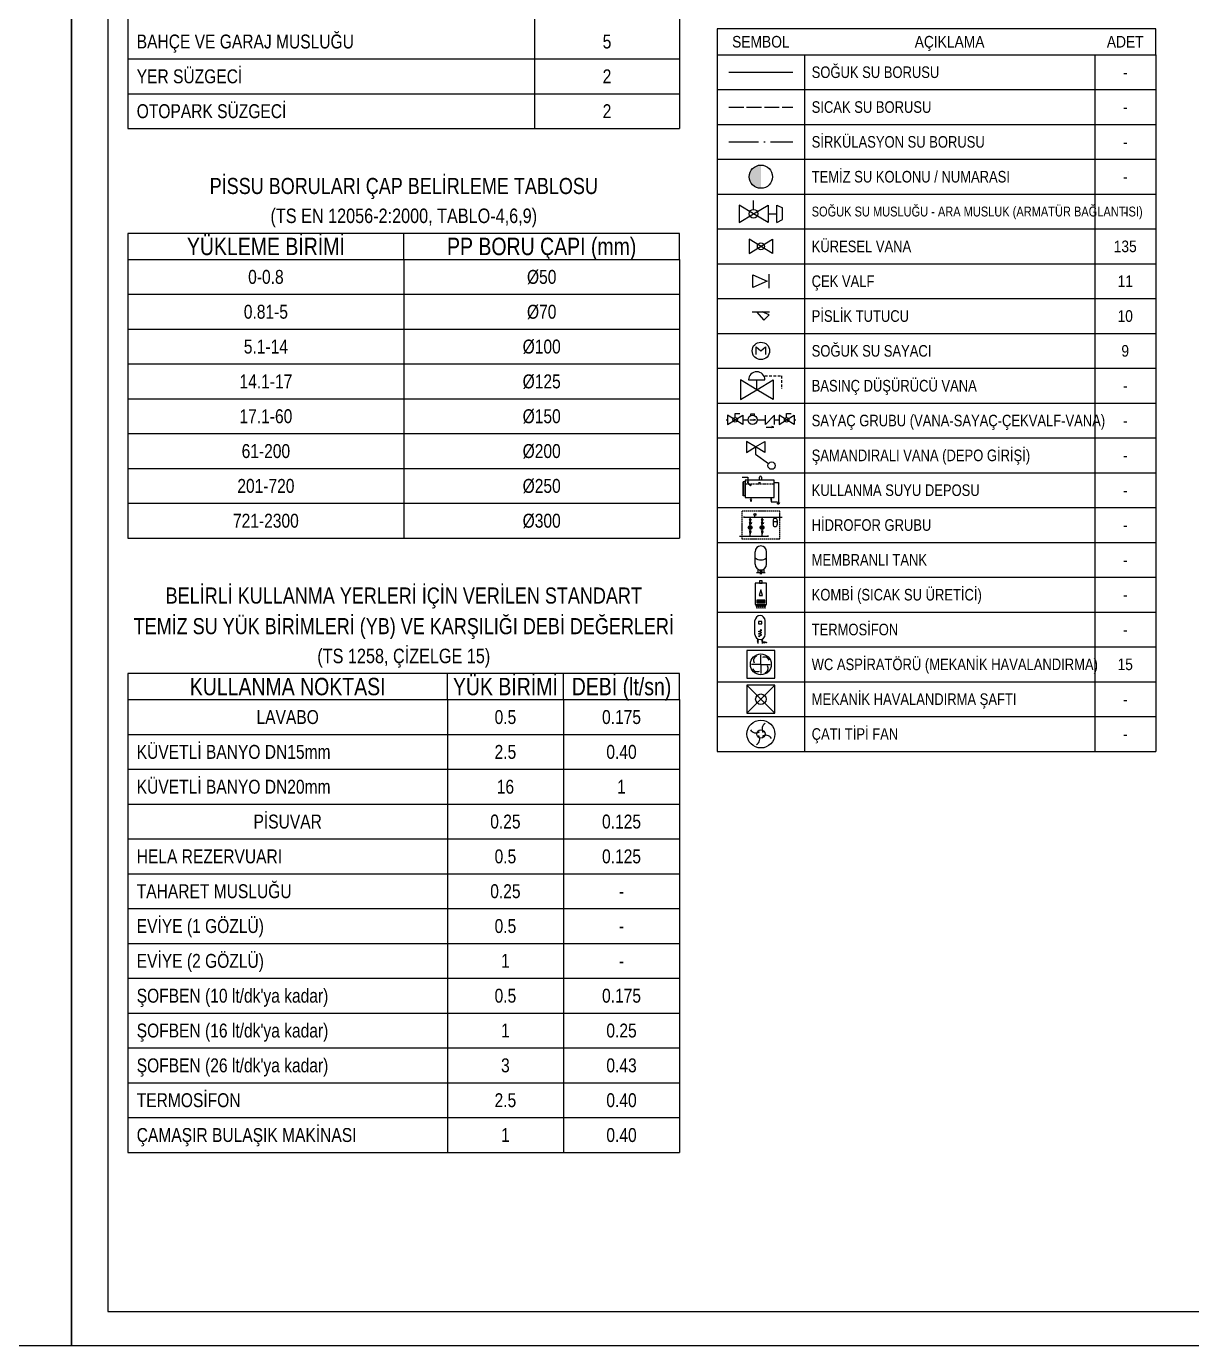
# Model space of a CAD drawing. Header units: centimetres. Extents: x 247352 to 270197, y -444050 to -441150.
# Drawn here: x 268101 to 268904, y -444050 to -443141 of the extents above; entities that cross this region are included whole.
import ezdxf
from ezdxf.enums import TextEntityAlignment as Align

# ---------------------------------------------------------------- set-up
doc = ezdxf.new("R2010")
doc.units = ezdxf.units.CM
doc.linetypes.add('DASHDOT', pattern=[3.556, 2.54, -0.508, 0, -0.508])
doc.linetypes.add('DASHED', pattern=[1.524, 1.27, -0.254])
for name, color, linetype in [('ROTAS-DETAY', 7, 'Continuous'), ('ROTAS-LEJANT-SEMBOL', 7, 'Continuous'), ('ROTAS-PAFTA', 144, 'Continuous'), ('ROTAS-SIHHI-SICAK-SU', 1, 'DASHED'), ('ROTAS-SIHHI-SIRKULASYON', 31, 'DASHDOT'), ('ROTAS-SIHHI-SOGUK-SU', 5, 'Continuous'), ('ROTAS-TABLO', 7, 'Continuous'), ('ROTAS-TABLO-YAZI', 7, 'Continuous')]:
    doc.layers.add(name, color=color, linetype=linetype)
doc.styles.add('ROTAS', font='arial.ttf')

# ---------------------------------------------------------------- blocks, each defined once
blk = doc.blocks.new('ROTAS-SB-KOLON-TEMIZ')
h = blk.add_hatch(color=256)
h.dxf.hatch_style = 1
h.paths.add_polyline_path([(0, 0), (0, 4), (-1.04, 3.86), (-2, 3.46), (-2.83, 2.83), (-3.46, 2), (-3.86, 1.04), (-4, 0), (-3.86, -1.04), (-3.46, -2), (-2.83, -2.83), (-2, -3.46), (-1.04, -3.86), (0, -4)])
blk.add_circle((0, 0), 4)
at = {"style": 'ROTAS'}
for tag, p, height in [('NO', (6, 1), 10), ('CAP', (6, -11), 8)]:
    blk.add_attdef(tag, p, '', height=height, dxfattribs=at)
blk = doc.blocks.new('ROTAS-SB-ARMATUR-SU')
for p, q in [((-5, 1.5), (-5, 4.5)), ((0, 0), (3, 0)), ((3, -3), (3, 3)), ((3, 3), (5, 2)), ((5, -2), (5, 2)), ((3, -3), (5, -2))]:
    blk.add_line(p, q)
for points in [[(-10, 3), (-10, -3), (-5, 0)], [(0, 3), (0, -3), (-5, 0)]]:
    blk.add_lwpolyline(points, close=True)
blk.add_circle((-5, 0), 1.5)
at = {"style": 'ROTAS'}
for tag, p, height in [('NO', (7, 1.75), 10), ('CAP', (7, -10.25), 8)]:
    blk.add_attdef(tag, p, '', height=height, dxfattribs=at)
blk = doc.blocks.new('ROTAS-S2-KURESEL-VANA')
blk.add_lwpolyline([(-4, -2.5), (4, 2.5), (4, -2.5), (-4, 2.5)], close=True)
blk.add_circle((0, 0), 1.2)
blk = doc.blocks.new('ROTAS-S2-CEKVALF')
blk.add_line((2.6, -2.4), (2.6, 2.4))
blk.add_lwpolyline([(-3, -2.2), (-3, 2.2), (2, 0)], close=True)
blk = doc.blocks.new('ROTAS-S2-PISLIK-TUTUCU')
for points in [[(-3, 0), (3, 0)], [(-1.5, 0), (1, -2.8), (2.8, -1), (0.5, 0)]]:
    blk.add_lwpolyline(points)
blk = doc.blocks.new('ROTAS-S2-SU-OLCER')
blk.add_lwpolyline([(-1.6, -1.2), (-1.6, 1.4), (0, 0), (1.6, 1.4), (1.6, -1.2)])
blk.add_circle((0, 0), 3)
blk = doc.blocks.new('ROTAS-SB-BASINC-DUSURUCU')
for p, q in [((5, 8.5), (6.6, 8.5)), ((7.6, 8.5), (9.2, 8.5)), ((10.2, 8.5), (11.8, 8.5)), ((12.8, 8.5), (14.4, 8.5)), ((15, 8.5), (15, 6.9)), ((-5, 6), (5, 6)), ((0, 0), (0, 6)), ((15, 5.9), (15, 4.3)), ((15, 3.3), (15, 1.7)), ((15, 0.7), (15, 0.5))]:
    blk.add_line(p, q)
for points in [[(-10, 6), (-10, -6), (0, 0)], [(10, 6), (10, -6), (0, 0)]]:
    blk.add_lwpolyline(points, close=True)
blk.add_arc((0, 6), 5, 0, 180)
at = {"style": 'ROTAS'}
for tag, p, height in [('NO', (17, 3.5), 10), ('CAP', (17, -8.5), 8)]:
    blk.add_attdef(tag, p, '', height=height, dxfattribs=at)
blk = doc.blocks.new('ROTAS-KS-SAYAC-GRUBU')
h = blk.add_hatch(color=256)
h.dxf.hatch_style = 1
h.paths.add_polyline_path([(39, 0), (36.6, 0.6), (36.6, -0.6)])
h = blk.add_hatch(color=256)
h.dxf.hatch_style = 1
h.paths.add_polyline_path([(63, -9.6), (60.6, -9), (60.6, -10.2)])
for p, q in [((0, 0), (2, 0)), ((12, 3), (12, 8.4)), ((12, 8.4), (18, 8.4)), ((22, 0), (29, 0)), ((31.4, 0), (39, 0)), ((32.6, 6), (32.6, 8)), ((32.6, 8), (37.4, 8)), ((37.4, 6), (37.4, 8)), ((41, 0), (52, 0)), ((52, -6), (52, 6)), ((52, -6), (64, 6)), ((64, -6), (64, 6)), ((64, 0), (70, 0)), ((80, 3), (80, 8.4)), ((80, 8.4), (86, 8.4)), ((90, 0), (92, 0)), ((53, -9.6), (63, -9.6))]:
    blk.add_line(p, q)
for points in [[(2, 6), (2, -6), (12, 0)], [(22, 6), (22, -6), (12, 0)], [(39, 0), (36.6, 0.6), (36.6, -0.6)], [(70, 6), (70, -6), (80, 0)], [(90, 6), (90, -6), (80, 0)], [(63, -9.6), (60.6, -9), (60.6, -10.2)]]:
    blk.add_lwpolyline(points, close=True)
for centre, radius in [((12, 0), 3), ((35, 0), 6), ((80, 0), 3)]:
    blk.add_circle(centre, radius)
at = {"style": 'ROTAS'}
for tag, p, height in [('NO', (94, 0.1), 10), ('CAP', (94, -11.9), 8)]:
    blk.add_attdef(tag, p, '', height=height, dxfattribs=at)
blk = doc.blocks.new('ROTAS-DH-SAMANDIRALI-VANA')
for p, q in [((0, 0), (0, -8)), ((0, -8), (14, -18))]:
    blk.add_line(p, q)
for points in [[(-10, 6), (-10, -6), (0, 0)], [(10, 6), (10, -6), (0, 0)]]:
    blk.add_lwpolyline(points, close=True)
blk.add_circle((17.5, -20.5), 4)
at = {"style": 'ROTAS'}
for tag, p, height in [('NO', (23.5, -8.25), 10), ('CAP', (23.5, -20.25), 8)]:
    blk.add_attdef(tag, p, '', height=height, dxfattribs=at)
blk = doc.blocks.new('ROTAS-KS-SU-DEPOSU')
h = blk.add_hatch(color=256)
h.dxf.hatch_style = 1
h.paths.add_polyline_path([(-15, 18), (-9, 18), (-9, 95), (-15, 95)])
for p, q in [((-12, 102), (-12, 108)), ((5, 95), (13, 95)), ((17, 95), (25, 95)), ((20, 120), (20, 110)), ((20, 98), (34, 88)), ((29, 95), (37, 95)), ((41, 95), (49, 95)), ((53, 95), (61, 95)), ((65, 95), (73, 95)), ((77, 95), (85, 95)), ((89, 95), (97, 95)), ((100, 120), (100, 140)), ((101, 95), (109, 95)), ((111, 132), (117, 132)), ((113, 95), (121, 95)), ((114, 140), (114, 132)), ((125, 95), (133, 95)), ((137, 95), (145, 95)), ((149, 95), (157, 95)), ((161, 95), (169, 95)), ((173, 95), (181, 95)), ((185, 95), (193, 95)), ((-12, 12), (-12, 18)), ((40, 0), (40, -12)), ((180, 0), (180, -8)), ((40, -25), (40, -30)), ((41.8, -19), (45, -19)), ((45, -19), (45, -15.4))]:
    blk.add_line(p, q)
for points in [[(-20, 140), (20, 140), (20, 120)], [(0, 108), (-12, 108)], [(200, 105), (230, 105), (230, -36)], [(0, 12), (-12, 12)], [(180, -20), (180, -30), (224, -30)]]:
    blk.add_lwpolyline(points)
for points in [[(-15, 18), (-9, 18), (-9, 102), (-15, 102)], [(0, 0), (200, 0), (200, 120), (0, 120)], [(16.5, 110), (23.5, 110), (20, 104)], [(16.5, 98), (23.5, 98), (20, 104)], [(100, 95), (95, 103), (105, 103)], [(36.4, -13), (43.6, -13), (40, -19)], [(36.4, -25), (43.6, -25), (40, -19)], [(176.5, -8), (183.5, -8), (180, -14)], [(176.5, -20), (183.5, -20), (180, -14)], [(222, -36), (238, -36), (232, -45), (228, -45)]]:
    blk.add_lwpolyline(points, close=True)
for centre, radius in [((37.5, 85.5), 4), ((40, -19), 1.8)]:
    blk.add_circle(centre, radius)
blk.add_arc((107, 140), 7, 0, 180)
at = {"style": 'ROTAS'}
for tag, p, height in [('CAP', (240, 40), 8), ('NO', (240, 52), 10)]:
    blk.add_attdef(tag, p, '', height=height, dxfattribs=at)
blk = doc.blocks.new('ROTAS-DH-HIDROFOR')
h = blk.add_hatch(color=256)
h.dxf.hatch_style = 1
h.paths.add_polyline_path([(-19.2, 57), (-19.6, 55.6), (-18.9, 55.6)])
h = blk.add_hatch(color=256)
h.dxf.hatch_style = 1
h.paths.add_polyline_path([(30.8, 57), (30.4, 55.6), (31.1, 55.6)])
h = blk.add_hatch(color=256)
h.dxf.hatch_style = 1
h.paths.add_polyline_path([(-25, 44), (-31.9, 32), (-18.1, 32)])
h = blk.add_hatch(color=256)
h.dxf.hatch_style = 1
h.paths.add_polyline_path([(25, 44), (18.1, 32), (31.9, 32)])
for p, q in [((-60, 105), (-60, 99)), ((-60, 96.5), (-60, 90.5)), ((-60, 88), (-60, 82)), ((-60, 79.5), (-60, 73.5)), ((-60, 71), (-60, 65)), ((-60, 62.5), (-60, 56.5)), ((-53, 105), (-59, 105)), ((-44.5, 105), (-50.5, 105)), ((-50, 77), (-50, 83)), ((-50, 80), (110, 80)), ((-36, 105), (-42, 105)), ((-27.5, 105), (-33.5, 105)), ((-21.4, 50.4), (-28.6, 57.6)), ((-21.4, 57.6), (-28.6, 57.6)), ((-19, 105), (-25, 105)), ((-25, 73), (-25, 80)), ((-25, 58), (-25, 63)), ((-23.5, 68), (-20.8, 68)), ((-20.8, 68), (-20.8, 71)), ((-19.2, 51), (-19.2, 57)), ((-10.5, 105), (-16.5, 105)), ((-8.1, 92.3), (-8.9, 92.8)), ((-2, 105), (-8, 105)), ((-6.8, 93.6), (-7.2, 94.4)), ((-5, 94.1), (-5, 95)), ((-5, 90.5), (-2.8, 93.1)), ((-5, 80), (-5, 86)), ((-3.2, 93.6), (-2.7, 94.4)), ((-1.9, 92.3), (-1.1, 92.8)), ((6.5, 105), (0.5, 105)), ((15, 105), (9, 105)), ((23.5, 105), (17.5, 105)), ((28.6, 50.4), (21.4, 57.6)), ((28.6, 57.6), (21.4, 57.6)), ((25, 73), (25, 80)), ((25, 58), (25, 63)), ((32, 105), (26, 105)), ((26.5, 68), (29.2, 68)), ((29.2, 68), (29.2, 71)), ((30.8, 51), (30.8, 57)), ((40.5, 105), (34.5, 105)), ((49, 105), (43, 105)), ((57.5, 105), (51.5, 105)), ((66, 105), (60, 105)), ((74.5, 105), (68.5, 105)), ((71, 65), (71, 49)), ((83, 105), (77, 105)), ((80, 80), (80, 72)), ((80, 80), (80, 74)), ((91.5, 105), (85.5, 105)), ((89, 65), (89, 49)), ((100, 105), (94, 105)), ((100, 98.5), (100, 104.5)), ((100, 90), (100, 96)), ((100, 81.5), (100, 87.5)), ((100, 73), (100, 79)), ((100, 64.5), (100, 70.5)), ((100, 56), (100, 62)), ((-70, 0), (50, 0)), ((-60, 54), (-60, 48)), ((-60, 45.5), (-60, 39.5)), ((-60, 37), (-60, 31)), ((-60, 28.5), (-60, 22.5)), ((-60, 20), (-60, 14)), ((-60, 11.5), (-60, 5.5)), ((-60, 3), (-60, -3)), ((-21.4, 50.4), (-28.6, 50.4)), ((-25, 44), (-25, 50)), ((-25, 22), (-25, 28)), ((-25, 0), (-25, 12)), ((-23.5, 17), (-20.8, 17)), ((-20.8, 17), (-20.8, 20)), ((28.6, 50.4), (21.4, 50.4)), ((25, 44), (25, 50)), ((25, 22), (25, 28)), ((25, 0), (25, 12)), ((26.5, 17), (29.2, 17)), ((29.2, 17), (29.2, 20)), ((50, -3), (50, 3)), ((100, 47.5), (100, 53.5)), ((100, 39), (100, 45)), ((100, 30.5), (100, 36.5)), ((100, 22), (100, 28)), ((100, 13.5), (100, 19.5)), ((100, 5), (100, 11)), ((100, -3.5), (100, 2.5)), ((-60, -5.5), (-60, -11.5)), ((-60, -12), (-54, -12)), ((-51.5, -12), (-45.5, -12)), ((-43, -12), (-37, -12)), ((-34.5, -12), (-28.5, -12)), ((-26, -12), (-20, -12)), ((-17.5, -12), (-11.5, -12)), ((-9, -12), (-3, -12)), ((-0.5, -12), (5.5, -12)), ((8, -12), (14, -12)), ((16.5, -12), (22.5, -12)), ((25, -12), (31, -12)), ((33.5, -12), (39.5, -12)), ((42, -12), (48, -12)), ((50.5, -12), (56.5, -12)), ((59, -12), (65, -12)), ((67.5, -12), (73.5, -12)), ((76, -12), (82, -12)), ((84.5, -12), (90.5, -12)), ((93, -12), (99, -12)), ((100, -12), (100, -6))]:
    blk.add_line(p, q)
for points in [[(-28, 73), (-22, 73), (-25, 68)], [(-28, 63), (-22, 63), (-25, 68)], [(-19.2, 57), (-19.6, 55.6), (-18.9, 55.6)], [(22, 73), (28, 73), (25, 68)], [(22, 63), (28, 63), (25, 68)], [(30.8, 57), (30.4, 55.6), (31.1, 55.6)], [(-25, 44), (-31.9, 32), (-18.1, 32)], [(-28, 22), (-22, 22), (-25, 17)], [(-28, 12), (-22, 12), (-25, 17)], [(25, 44), (18.1, 32), (31.9, 32)], [(22, 22), (28, 22), (25, 17)], [(22, 12), (28, 12), (25, 17)]]:
    blk.add_lwpolyline(points, close=True)
for centre, radius in [((-25, 68), 1.5), ((-5, 90.5), 4.5), ((25, 68), 1.5), ((-25, 36), 8), ((-25, 17), 1.5), ((25, 36), 8), ((25, 17), 1.5)]:
    blk.add_circle(centre, radius)
for centre, radius, start, end in [((80, 65), 9, 360, 540), ((80, 45), 15, 413.1301, 486.8699), ((80, 49), 9, 180, 360)]:
    blk.add_arc(centre, radius, start, end)
at = {"style": 'ROTAS'}
for tag, p, height in [('NO', (112, 47.5), 10), ('CAP', (112, 35.5), 8)]:
    blk.add_attdef(tag, p, '', height=height, dxfattribs=at)
blk = doc.blocks.new('ROTAS-DH-MEMBRANLI-TANK')
for p, q in [((-12, 20), (-12, 46)), ((12, 20), (12, 46)), ((-9, 3), (9, 3)), ((-6, 8), (-6, 3)), ((0, 0), (0, 8)), ((1.05, 4), (2.94, 4)), ((2.94, 4), (2.94, 6.1)), ((6, 8), (6, 3))]:
    blk.add_line(p, q)
for points in [[(-2.1, 7.5), (2.1, 7.5), (0, 4)], [(-2.1, 0.5), (2.1, 0.5), (0, 4)]]:
    blk.add_lwpolyline(points, close=True)
blk.add_circle((0, 4), 1.05)
for centre, radius, start, end in [((0, 46), 12, 0, 180), ((0, 49), 20, 233.1301, 306.8699), ((0, 20), 12, 180, 360)]:
    blk.add_arc(centre, radius, start, end)
at = {"style": 'ROTAS'}
for tag, p, height in [('NO', (14, 30), 10), ('CAP', (14, 18), 8)]:
    blk.add_attdef(tag, p, '', height=height, dxfattribs=at)
blk = doc.blocks.new('ROTAS-KS-KOMBI')
for p, q in [((-14, 140), (-14, 138)), ((-7, 140), (-7, 138)), ((0, 140), (0, 138)), ((7, 140), (7, 138)), ((14, 140), (14, 138)), ((-14, 132), (-14, 126)), ((-7, 132), (-7, 126)), ((0, 132), (0, 126)), ((7, 132), (7, 126)), ((14, 132), (14, 126))]:
    blk.add_line(p, q)
for points in [[(-20, 140), (20, 140), (20, 215), (-20, 215)], [(-6, 172), (6, 172), (0, 192)], [(-5, 215), (5, 215), (5, 224), (-5, 224)], [(-14, 146), (14, 146), (14, 156), (-14, 156)], [(6, 148.5), (12, 148.5), (12, 153.5), (6, 153.5)], [(-16, 138), (-12, 138), (-14, 135)], [(-16, 132), (-12, 132), (-14, 135)], [(-9, 138), (-5, 138), (-7, 135)], [(-9, 132), (-5, 132), (-7, 135)], [(-2, 138), (2, 138), (0, 135)], [(-2, 132), (2, 132), (0, 135)], [(5, 138), (9, 138), (7, 135)], [(5, 132), (9, 132), (7, 135)], [(12, 138), (16, 138), (14, 135)], [(12, 132), (16, 132), (14, 135)]]:
    blk.add_lwpolyline(points, close=True)
for centre in [(-9, 151), (-3, 151), (3, 151)]:
    blk.add_circle(centre, 2)
at = {"style": 'ROTAS'}
for tag, p, height in [('NO', (22, 176), 10), ('CAP', (22, 164), 8)]:
    blk.add_attdef(tag, p, '', height=height, dxfattribs=at)
blk = doc.blocks.new('ROTAS-KS-TERMOSIFON')
for p, q in [((-18, 158), (-18, 207)), ((18, 158), (18, 207)), ((-8, 141.9), (-8, 138)), ((8, 141.9), (8, 138)), ((-8, 132), (-8, 126)), ((8, 132), (8, 126)), ((8, 130), (14, 130))]:
    blk.add_line(p, q)
for points in [[(-6, 196), (6, 196), (6, 204), (-6, 204)], [(-10, 138), (-6, 138), (-8, 135)], [(-10, 132), (-6, 132), (-8, 135)], [(6, 138), (10, 138), (8, 135)], [(6, 132), (10, 132), (8, 135)], [(14, 127), (14, 133), (18, 130)]]:
    blk.add_lwpolyline(points, close=True)
for points in [[(0, 150), (-6, 152.1), (6, 156.2), (-6, 160.4), (6, 164.6), (-6, 168.8), (6, 172.9), (0, 175)], [(18, 130), (18.8, 131.5), (20.2, 128.5), (21.8, 131.5), (23.2, 128.5), (24, 130)]]:
    blk.add_lwpolyline(points)
for centre, start, end in [((0, 207), 0, 180), ((0, 158), 180, 360)]:
    blk.add_arc(centre, 18, start, end)
at = {"style": 'ROTAS'}
for tag, p, height in [('CAP', (26, 164.5), 8), ('NO', (26, 176.5), 10)]:
    blk.add_attdef(tag, p, '', height=height, dxfattribs=at)
blk = doc.blocks.new('ROTAS-S2-ASPIRATOR')
for q in [(-8, 0), (0, 8), (8, 0), (0, -8)]:
    blk.add_line((0, 0), q)
blk.add_lwpolyline([(-12, -12), (12, -12), (12, 12), (-12, 12)], close=True)
blk.add_circle((0, 0), 9)
for centre, start, end in [((-2.3, 3.3), 110, 210), ((3.3, 2.3), 20, 120), ((-3.3, -2.3), 200, 300), ((2.3, -3.3), 290, 390)]:
    blk.add_arc(centre, 4, start, end)
blk = doc.blocks.new('ROTAS-HV-SAFT')
for p, q in [((-20, -20), (20, 20)), ((-20, 20), (20, -20))]:
    blk.add_line(p, q)
blk.add_lwpolyline([(-20, -20), (20, -20), (20, 20), (-20, 20)], close=True)
blk.add_circle((0, 0), 7.5)
at = {"style": 'ROTAS'}
for tag, p, height in [('NO', (22, 1), 10), ('CAP', (22, -11), 8)]:
    blk.add_attdef(tag, p, '', height=height, dxfattribs=at)
blk = doc.blocks.new('ROTAS-HV-CATI-FANI')
for radius in [20, 6]:
    blk.add_circle((0, 0), radius)
for centre, start, end in [((-7.3, 10.7), 210, 305), ((10.7, 7.3), 120, 215), ((-10.7, -7.3), 300, 395), ((7.3, -10.7), 390, 485)]:
    blk.add_arc(centre, 9, start, end)
at = {"style": 'ROTAS'}
for tag, p, height in [('NO', (22, 1), 10), ('CAP', (22, -11), 8)]:
    blk.add_attdef(tag, p, '', height=height, dxfattribs=at)

msp = doc.modelspace()

# ---------------------------------------------------------------- linework, layer by layer
at = {"layer": 'ROTAS-DETAY'}
msp.add_lwpolyline([(268157, -444026.6), (270157, -444026.6), (270157, -442526.6), (268157, -442526.6)], close=True, dxfattribs=at)
at = {"layer": 'ROTAS-PAFTA'}
msp.add_lwpolyline([(260714, -444050), (268132, -444050), (268132, -441150), (260714, -441150), (260714, -444050)], dxfattribs=at)
msp.add_lwpolyline([(268132, -444050), (270197, -444050), (270197, -441150), (268132, -441150)], close=True, dxfattribs=at)
at = {"layer": 'ROTAS-SIHHI-SICAK-SU', "ltscale": 8}
msp.add_line((268585, -443196.6), (268629, -443196.6), dxfattribs=at)
at = {"layer": 'ROTAS-SIHHI-SIRKULASYON', "ltscale": 8}
msp.add_line((268585, -443220.6), (268629, -443220.6), dxfattribs=at)
at = {"layer": 'ROTAS-SIHHI-SOGUK-SU', "ltscale": 8}
msp.add_line((268585, -443172.6), (268629, -443172.6), dxfattribs=at)
at = {"layer": 'ROTAS-TABLO'}
for p, q in [((268171, -442971.45), (268171, -443211.45)), ((268451, -442971.45), (268451, -443211.45)), ((268551, -442971.45), (268551, -443211.45)), ((268577, -443160.6), (268577, -443640.6)), ((268637, -443160.6), (268637, -443640.6)), ((268837, -443160.6), (268837, -443640.6)), ((268879, -443160.6), (268879, -443640.6)), ((268171, -443163.45), (268551, -443163.45)), ((268171, -443187.45), (268551, -443187.45)), ((268577, -443184.6), (268879, -443184.6)), ((268171, -443211.45), (268551, -443211.45)), ((268577, -443208.6), (268879, -443208.6)), ((268577, -443232.6), (268879, -443232.6)), ((268577, -443256.6), (268879, -443256.6)), ((268361, -443301.63), (268361, -443283.63)), ((268577, -443280.6), (268879, -443280.6)), ((268171, -443301.63), (268171, -443493.63)), ((268361, -443301.63), (268361, -443493.63)), ((268551, -443301.63), (268551, -443493.63)), ((268577, -443304.6), (268879, -443304.6)), ((268171, -443325.63), (268551, -443325.63)), ((268577, -443328.6), (268879, -443328.6)), ((268171, -443349.63), (268551, -443349.63)), ((268577, -443352.6), (268879, -443352.6)), ((268171, -443373.63), (268551, -443373.63)), ((268577, -443376.6), (268879, -443376.6)), ((268171, -443397.63), (268551, -443397.63)), ((268577, -443400.6), (268879, -443400.6)), ((268171, -443421.63), (268551, -443421.63)), ((268577, -443424.6), (268879, -443424.6)), ((268171, -443445.63), (268551, -443445.63)), ((268577, -443448.6), (268879, -443448.6)), ((268171, -443469.63), (268551, -443469.63)), ((268577, -443472.6), (268879, -443472.6)), ((268171, -443493.63), (268551, -443493.63)), ((268577, -443496.6), (268879, -443496.6)), ((268577, -443520.6), (268879, -443520.6)), ((268577, -443544.6), (268879, -443544.6)), ((268577, -443568.6), (268879, -443568.6)), ((268391, -443604.9), (268391, -443586.9)), ((268471, -443604.9), (268471, -443586.9)), ((268577, -443592.6), (268879, -443592.6)), ((268171, -443604.9), (268171, -443916.9)), ((268391, -443604.9), (268391, -443916.9)), ((268471, -443604.9), (268471, -443916.9)), ((268551, -443604.9), (268551, -443916.9)), ((268577, -443616.6), (268879, -443616.6)), ((268171, -443628.9), (268551, -443628.9)), ((268577, -443640.6), (268879, -443640.6)), ((268171, -443652.9), (268551, -443652.9)), ((268171, -443676.9), (268551, -443676.9)), ((268171, -443700.9), (268551, -443700.9)), ((268171, -443724.9), (268551, -443724.9)), ((268171, -443748.9), (268551, -443748.9)), ((268171, -443772.9), (268551, -443772.9)), ((268171, -443796.9), (268551, -443796.9)), ((268171, -443820.9), (268551, -443820.9)), ((268171, -443844.9), (268551, -443844.9)), ((268171, -443868.9), (268551, -443868.9)), ((268171, -443892.9), (268551, -443892.9)), ((268171, -443916.9), (268551, -443916.9))]:
    msp.add_line(p, q, dxfattribs=at)
for points in [[(268577, -443160.6), (268879, -443160.6), (268879, -443142.6), (268577, -443142.6)], [(268171, -443301.63), (268551, -443301.63), (268551, -443283.63), (268171, -443283.63)], [(268171, -443604.9), (268551, -443604.9), (268551, -443586.9), (268171, -443586.9)]]:
    msp.add_lwpolyline(points, close=True, dxfattribs=at)

# ---------------------------------------------------------------- block references
at = {"layer": 'ROTAS-LEJANT-SEMBOL'}
for name, p, xscale, yscale in [('ROTAS-SB-KOLON-TEMIZ', (268607, -443244.6), 2, 2), ('ROTAS-SB-ARMATUR-SU', (268612, -443270.1), 2, 2), ('ROTAS-S2-KURESEL-VANA', (268607, -443292.6), 2, 2), ('ROTAS-S2-CEKVALF', (268607.4, -443316.6), 2, 2), ('ROTAS-S2-PISLIK-TUTUCU', (268607, -443337.8), 2, 2), ('ROTAS-S2-SU-OLCER', (268607, -443364.6), 2, 2), ('ROTAS-SB-BASINC-DUSURUCU', (268604.18, -443391.42), 1.1294117647058826, 1.1294117647058826), ('ROTAS-KS-SAYAC-GRUBU', (268583, -443412.13), 0.5217391304347826, 0.5217391304347826), ('ROTAS-DH-SAMANDIRALI-VANA', (268603.38, -443430.78), 0.6295081967213115, 0.6295081967213115), ('ROTAS-KS-SU-DEPOSU', (268596.1, -443465.7), 0.10000000000000002, 0.10000000000000002), ('ROTAS-DH-HIDROFOR', (268603.72, -443492.23), 0.16410256410256413, 0.16410256410256413), ('ROTAS-DH-MEMBRANLI-TANK', (268607, -443518.2), 0.33103448275862074, 0.33103448275862074), ('ROTAS-KS-KOMBI', (268607, -443566.89), 0.1959183673469388, 0.1959183673469388), ('ROTAS-KS-TERMOSIFON', (268606.42, -443590.64), 0.19393939393939397, 0.19393939393939397), ('ROTAS-S2-ASPIRATOR', (268607, -443580.6), 0.8000000000000002, 0.8000000000000002), ('ROTAS-HV-SAFT', (268607, -443604.6), 0.4800000000000001, 0.4800000000000001), ('ROTAS-HV-CATI-FANI', (268607, -443628.6), 0.4800000000000001, 0.4800000000000001)]:
    msp.add_blockref(name, p, dxfattribs=dict(at, xscale=xscale, yscale=yscale))

# ---------------------------------------------------------------- texts
at = {"layer": 'ROTAS-TABLO-YAZI', "style": 'ROTAS', "width": 0.8}
for s, height, p in [('BAHÇE VE GARAJ MUSLUĞU', 9.6, (268177, -443151.45)), ('YER SÜZGECİ', 9.6, (268177, -443175.45)), ('SOĞUK SU BORUSU', 8, (268642, -443172.6)), ('OTOPARK SÜZGECİ', 9.6, (268177, -443199.45)), ('SICAK SU BORUSU', 8, (268642, -443196.6)), ('SİRKÜLASYON SU BORUSU', 8, (268642, -443220.6)), ('TEMİZ SU KOLONU / NUMARASI', 8, (268642, -443244.6)), ('SOĞUK SU MUSLUĞU - ARA MUSLUK (ARMATÜR BAĞLANTISI)', 6.8, (268642, -443268.6)), ('KÜRESEL VANA', 8, (268642, -443292.6)), ('ÇEK VALF', 8, (268642, -443316.6)), ('PİSLİK TUTUCU', 8, (268642, -443340.6)), ('SOĞUK SU SAYACI', 8, (268642, -443364.6)), ('BASINÇ DÜŞÜRÜCÜ VANA', 8, (268642, -443388.6)), ('SAYAÇ GRUBU (VANA-SAYAÇ-ÇEKVALF-VANA)', 8, (268642, -443412.6)), ('ŞAMANDIRALI VANA (DEPO GİRİŞİ)', 8, (268642, -443436.6)), ('KULLANMA SUYU DEPOSU', 8, (268642, -443460.6)), ('HİDROFOR GRUBU', 8, (268642, -443484.6)), ('MEMBRANLI TANK', 8, (268642, -443508.6)), ('KOMBİ (SICAK SU ÜRETİCİ)', 8, (268642, -443532.6)), ('TERMOSİFON', 8, (268642, -443556.6)), ('WC ASPİRATÖRÜ (MEKANİK HAVALANDIRMA)', 8, (268642, -443580.6)), ('MEKANİK HAVALANDIRMA ŞAFTI', 8, (268642, -443604.6)), ('ÇATI TİPİ FAN', 8, (268642, -443628.6)), ('KÜVETLİ BANYO DN15mm', 9.6, (268177, -443640.9)), ('KÜVETLİ BANYO DN20mm', 9.6, (268177, -443664.9)), ('HELA REZERVUARI', 9.6, (268177, -443712.9)), ('TAHARET MUSLUĞU', 9.6, (268177, -443736.9)), ('EVİYE (1 GÖZLÜ)', 9.6, (268177, -443760.9)), ('EVİYE (2 GÖZLÜ)', 9.6, (268177, -443784.9)), ("ŞOFBEN (10 lt/dk'ya kadar)", 9.6, (268177, -443808.9)), ("ŞOFBEN (16 lt/dk'ya kadar)", 9.6, (268177, -443832.9)), ("ŞOFBEN (26 lt/dk'ya kadar)", 9.6, (268177, -443856.9)), ('TERMOSİFON', 9.6, (268177, -443880.9)), ('ÇAMAŞIR BULAŞIK MAKİNASI', 9.6, (268177, -443904.9))]:
    msp.add_text(s, height=height, dxfattribs=at).set_placement(p, align=Align.MIDDLE_LEFT)
at = {"layer": 'ROTAS-TABLO-YAZI', "style": 'ROTAS'}
for s, height, width, p in [('5', 9.6, 0.8, (268501, -443151.45)), ('SEMBOL', 8, 0.85, (268607, -443151.6)), ('AÇIKLAMA', 8, 0.85, (268737, -443151.6)), ('ADET', 8, 0.85, (268858, -443151.6)), ('2', 9.6, 0.8, (268501, -443175.45)), ('-', 8, 0.85, (268858, -443172.6)), ('2', 9.6, 0.8, (268501, -443199.45)), ('-', 8, 0.85, (268858, -443196.6)), ('-', 8, 0.85, (268858, -443220.6)), ('-', 8, 0.85, (268858, -443244.6)), ('-', 8, 0.85, (268858, -443268.6)), ('YÜKLEME BİRİMİ', 12, 0.8, (268266, -443292.63)), ('PP BORU ÇAPI (mm)', 12, 0.8, (268456, -443292.63)), ('135', 8, 0.85, (268858, -443292.6)), ('0-0.8', 9.6, 0.8, (268266, -443313.63)), ('Ø50', 9.6, 0.8, (268456, -443313.63)), ('11', 8, 0.85, (268858, -443316.6)), ('0.81-5', 9.6, 0.8, (268266, -443337.63)), ('Ø70', 9.6, 0.8, (268456, -443337.63)), ('10', 8, 0.85, (268858, -443340.6)), ('5.1-14', 9.6, 0.8, (268266, -443361.63)), ('Ø100', 9.6, 0.8, (268456, -443361.63)), ('9', 8, 0.85, (268858, -443364.6)), ('14.1-17', 9.6, 0.8, (268266, -443385.63)), ('Ø125', 9.6, 0.8, (268456, -443385.63)), ('-', 8, 0.85, (268858, -443388.6)), ('17.1-60', 9.6, 0.8, (268266, -443409.63)), ('Ø150', 9.6, 0.8, (268456, -443409.63)), ('-', 8, 0.85, (268858, -443412.6)), ('61-200', 9.6, 0.8, (268266, -443433.63)), ('Ø200', 9.6, 0.8, (268456, -443433.63)), ('-', 8, 0.85, (268858, -443436.6)), ('Ø250', 9.6, 0.8, (268456, -443457.63)), ('201-720', 9.6, 0.8, (268266, -443457.63)), ('-', 8, 0.85, (268858, -443460.6)), ('721-2300', 9.6, 0.8, (268266, -443481.63)), ('Ø300', 9.6, 0.8, (268456, -443481.63)), ('-', 8, 0.85, (268858, -443484.6)), ('-', 8, 0.85, (268858, -443508.6)), ('-', 8, 0.85, (268858, -443532.6)), ('-', 8, 0.85, (268858, -443556.6)), ('15', 8, 0.85, (268858, -443580.6)), ('YÜK BİRİMİ', 12, 0.8, (268431, -443595.9)), ('DEBİ (lt/sn)', 12, 0.8, (268511, -443595.9)), ('KULLANMA NOKTASI', 12, 0.8, (268281, -443595.9)), ('-', 8, 0.85, (268858, -443604.6)), ('LAVABO', 9.6, 0.8, (268281, -443616.9)), ('0.5', 9.6, 0.8, (268431, -443616.9)), ('0.175', 9.6, 0.8, (268511, -443616.9)), ('-', 8, 0.85, (268858, -443628.6)), ('2.5', 9.6, 0.8, (268431, -443640.9)), ('0.40', 9.6, 0.8, (268511, -443640.9)), ('16', 9.6, 0.8, (268431, -443664.9)), ('1', 9.6, 0.8, (268511, -443664.9)), ('PİSUVAR', 9.6, 0.8, (268281, -443688.9)), ('0.25', 9.6, 0.8, (268431, -443688.9)), ('0.125', 9.6, 0.8, (268511, -443688.9)), ('0.5', 9.6, 0.8, (268431, -443712.9)), ('0.125', 9.6, 0.8, (268511, -443712.9)), ('0.25', 9.6, 0.8, (268431, -443736.9)), ('-', 9.6, 0.8, (268511, -443736.9)), ('0.5', 9.6, 0.8, (268431, -443760.9)), ('-', 9.6, 0.8, (268511, -443760.9)), ('1', 9.6, 0.8, (268431, -443784.9)), ('-', 9.6, 0.8, (268511, -443784.9)), ('0.5', 9.6, 0.8, (268431, -443808.9)), ('0.175', 9.6, 0.8, (268511, -443808.9)), ('1', 9.6, 0.8, (268431, -443832.9)), ('0.25', 9.6, 0.8, (268511, -443832.9)), ('3', 9.6, 0.8, (268431, -443856.9)), ('0.43', 9.6, 0.8, (268511, -443856.9)), ('2.5', 9.6, 0.8, (268431, -443880.9)), ('0.40', 9.6, 0.8, (268511, -443880.9)), ('1', 9.6, 0.8, (268431, -443904.9)), ('0.40', 9.6, 0.8, (268511, -443904.9))]:
    msp.add_text(s, height=height, dxfattribs=dict(at, width=width)).set_placement(p, align=Align.MIDDLE_CENTER)
at = {"layer": 'ROTAS-TABLO-YAZI', "style": 'ROTAS', "width": 0.8}
for s, height, p in [('PİSSU BORULARI ÇAP BELİRLEME TABLOSU', 11.1, (268361, -443245.45)), ('(TS EN 12056-2:2000, TABLO-4,6,9)', 9.99, (268361, -443266.54)), ('BELİRLİ KULLANMA YERLERİ İÇİN VERİLEN STANDART', 11.1, (268361, -443527.63)), ('TEMİZ SU YÜK BİRİMLERİ (YB) VE KARŞILIĞI DEBİ DEĞERLERİ', 11.1, (268361, -443548.72)), ('(TS 1258, ÇİZELGE 15)', 9.99, (268361, -443569.81))]:
    msp.add_text(s, height=height, dxfattribs=at).set_placement(p, align=Align.TOP_CENTER)

doc.saveas('drawing.dxf')
